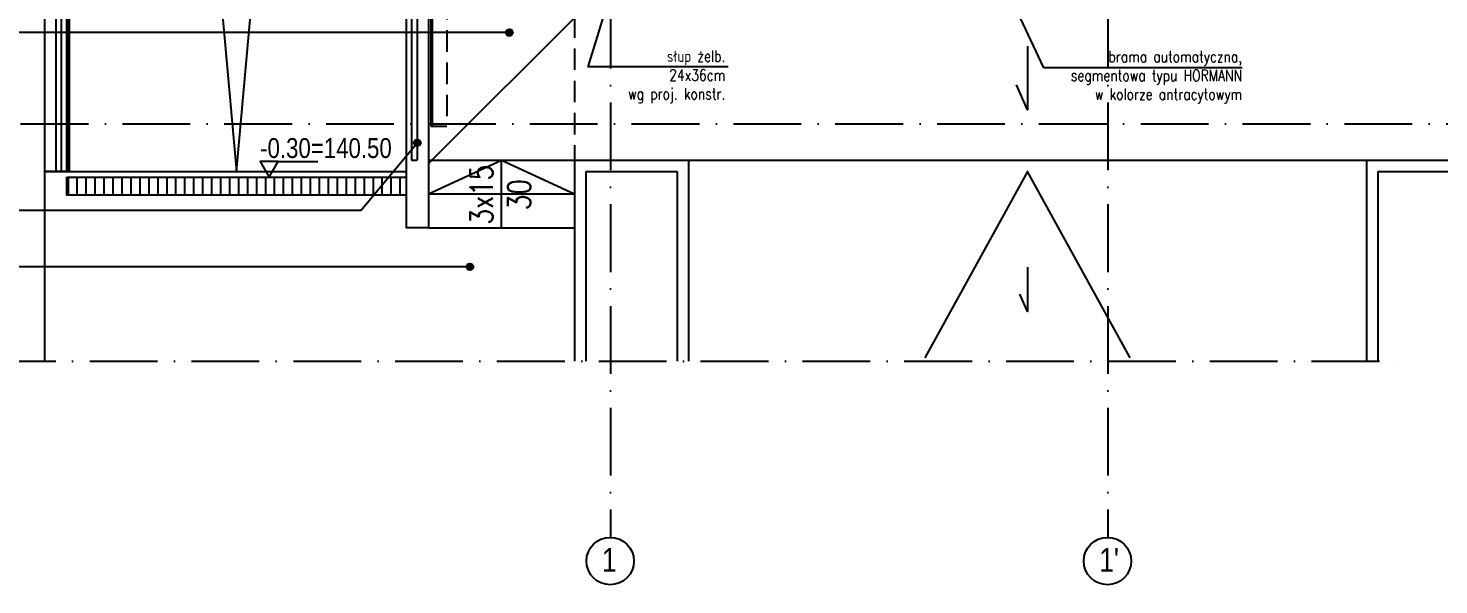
# Model space of a CAD drawing. Header units: millimetres. Extents: x 58205 to 122423, y 1055 to 94479.
# Drawn here: x 68330 to 69578, y 10321 to 10814 of the extents above; entities that cross this region are included whole.
import ezdxf

# ---------------------------------------------------------------- set-up
doc = ezdxf.new("R2010")
doc.units = ezdxf.units.MM
for name, pattern in [('0707_PB_080619_gn_xref$0$ACAD_ISO10W100', [18, 12, -3, 0, -3]), ('ACAD_ISO10W100', [18, 12, -3, 0, -3]), ('HIDDEN', [9.525, 6.35, -3.175])]:
    doc.linetypes.add(name, pattern=pattern)
doc.layers.add('$ oświetlenie $', color=30, linetype='Continuous', lineweight=30)
for name, color, linetype in [('+48_KOTY', 3, 'Continuous'), ('+48_MEBLE', 251, 'Continuous'), ('+48_OPISY', 3, 'Continuous'), ('+48_OPISY T', 3, 'Continuous'), ('+48_OSIE', 8, 'Continuous'), ('+48_SCHODY', 2, 'Continuous'), ('+48_WIDOK', 5, 'Continuous')]:
    doc.layers.add(name, color=color, linetype=linetype)
doc.styles.add('WRP_ARIAL', font='ARIAL.TTF', dxfattribs={"width": 0.8})
doc.styles.add('wymiary', font='romans.shx', dxfattribs={"width": 0.8})

# ---------------------------------------------------------------- blocks, each defined once
blk = doc.blocks.new('OZN_OSI')
at = {"layer": '+48_OSIE', "linetype": 'Continuous', "ltscale": 5}
blk.add_circle((0, -30), 30, dxfattribs=at)
at = {"layer": '+48_OSIE', "linetype": 'Continuous', "ltscale": 5, "style": 'WRP_ARIAL', "width": 0.8}
blk.add_attdef('NR', (-23.3, -43.5), '', height=30, dxfattribs=at)
blk = doc.blocks.new('koty')
at = {"layer": '+48_KOTY', "color": 3, "ltscale": 5}
blk.add_line((70403.15, 11224.99), (70423.15, 11224.99), dxfattribs=at)
blk.add_lwpolyline([(70398.6, 11217.11), (70403.15, 11224.99), (70394.05, 11224.99)], close=True, dxfattribs=at)
at = {"layer": '+48_KOTY', "color": 3, "style": 'WRP_ARIAL', "width": 0.8}
blk.add_attdef('POZIOM', (70403.19, 11226.78), '', height=10, dxfattribs=at)

msp = doc.modelspace()

# ---------------------------------------------------------------- hatches: boundary and pattern name
at = {"layer": '+48_OPISY T'}
h = msp.add_hatch(color=256, dxfattribs=at)
edge = h.paths.add_edge_path()
edge.add_arc((68755.958, 10810.107), 3, 0, 360)
h = msp.add_hatch(color=256, dxfattribs=at)
edge = h.paths.add_edge_path()
edge.add_arc((68674.484, 10712.524), 3, 0, 360)
h = msp.add_hatch(color=256, dxfattribs=at)
edge = h.paths.add_edge_path()
edge.add_arc((68720.996, 10602.719), 3, 0, 360)
at = {"layer": '+48_WIDOK'}
h = msp.add_hatch(dxfattribs=at)
h.set_pattern_fill('ANSI31', color=256, scale=2.5, angle=45, style=0)
h.set_pattern_definition([(90, (0, -393), (-7.9375, 1e-14), [])])
h.paths.add_polyline_path([(68364.484, 10682.217), (68664.484, 10682.217), (68664.484, 10666.217), (68364.484, 10666.217)])

# ---------------------------------------------------------------- linework, layer by layer
at = {"layer": '$ oświetlenie $', "ltscale": 0.15}
msp.add_lwpolyline([(68366.484, 12360.217), (68364.484, 12360.217), (68364.484, 10687.217), (68366.484, 10687.217)], close=True, dxfattribs=at)
at = {"layer": '+48_MEBLE'}
for p, q in [((68686.484, 11955.217), (68686.484, 10727.217)), ((68687.684, 11955.217), (68687.684, 10727.217))]:
    msp.add_line(p, q, dxfattribs=at)
msp.add_lwpolyline([(68686.484, 10727.217), (68687.684, 10727.217)], dxfattribs=at)
at = {"layer": '+48_OPISY'}
for p, q in [((69228.984, 10779.041), (69191.636, 10858.217)), ((68755.958, 10810.107), (68203.193, 10810.107)), ((69404.287, 10779.041), (69228.984, 10779.041)), ((68624.637, 10652.677), (68674.484, 10712.524)), ((68624.637, 10652.677), (68203.193, 10652.677)), ((68720.996, 10602.719), (68203.193, 10602.719))]:
    msp.add_line(p, q, dxfattribs=at)
at = {"layer": '+48_OPISY', "linetype": '0707_PB_080619_gn_xref$0$ACAD_ISO10W100', "ltscale": 5}
msp.add_line((68294.484, 10519.217), (69543.503, 10519.217), dxfattribs=at)
at = {"layer": '+48_OPISY'}
for points in [[(68949.579, 10779.716), (68825.792, 10779.716), (68844.365, 10840.516)], [(69305.375, 10522.217), (69214.485, 10687.217), (69123.594, 10522.217)]]:
    msp.add_lwpolyline(points, dxfattribs=at)
at = {"layer": '+48_OPISY T'}
for centre in [(68755.958, 10810.107), (68674.484, 10712.524), (68720.996, 10602.719)]:
    msp.add_circle(centre, 3, dxfattribs=at)
at = {"layer": '+48_OSIE', "linetype": 'ACAD_ISO10W100', "ltscale": 5}
for p, q in [((68845.484, 13180.923), (68845.484, 10363.161)), ((69285.484, 13180.923), (69285.484, 10363.161)), ((68053.193, 10729.217), (71642.384, 10729.217))]:
    msp.add_line(p, q, dxfattribs=at)
at = {"layer": '+48_SCHODY'}
for p, q in [((68669.484, 12370.217), (68669.484, 10697.217)), ((68674.484, 12370.217), (68674.484, 10697.217)), ((68364.484, 10687.217), (68664.484, 10687.217))]:
    msp.add_line(p, q, dxfattribs=at)
for points in [[(68808.484, 12915.717), (68354.484, 12915.717), (68354.484, 10687.217)], [(68808.484, 12910.717), (68359.484, 12910.717), (68359.484, 10687.217)], [(68364.484, 12360.217), (68514.484, 10687.217), (68664.484, 12360.217)], [(68669.484, 10697.217), (68674.484, 10697.217)], [(68684.484, 10667.217), (68748.984, 10697.217), (68813.484, 10667.217)], [(68748.984, 10637.217), (68748.984, 10697.217)]]:
    msp.add_lwpolyline(points, dxfattribs=at)
at = {"layer": '+48_WIDOK'}
for p, q in [((68344.484, 12925.717), (68344.484, 10687.217)), ((68364.484, 12370.217), (68364.484, 10687.217)), ((68664.484, 12370.217), (68664.484, 10637.217)), ((68684.484, 12370.217), (68684.484, 10637.217)), ((68344.484, 11080.217), (68344.484, 10519.217)), ((68914.485, 10697.217), (68914.485, 10519.217)), ((68364.484, 10687.217), (68344.484, 10687.217)), ((68344.484, 10687.217), (68364.484, 10687.217)), ((68684.484, 10694.217), (68684.484, 10637.217)), ((68904.485, 10687.217), (68904.485, 10519.217)), ((68684.484, 10637.217), (68664.484, 10637.217))]:
    msp.add_line(p, q, dxfattribs=at)
at = {"layer": '+48_WIDOK', "linetype": 'HIDDEN', "ltscale": 3}
for p, q in [((68700.484, 11955.217), (68700.484, 10727.217)), ((68813.484, 11796.217), (68813.484, 10697.217))]:
    msp.add_line(p, q, dxfattribs=at)
at = {"layer": '+48_WIDOK', "color": 4, "ltscale": 0.15}
msp.add_line((68823.484, 10833.217), (68684.483, 10694.217), dxfattribs=at)
at = {"layer": '+48_WIDOK', "linetype": 'Continuous'}
for points in [[(69214.485, 10798.201), (69214.485, 10741.782), (69204.658, 10763.874)], [(69214.485, 10602.481), (69214.485, 10563.301), (69207.661, 10578.643)]]:
    msp.add_lwpolyline(points, dxfattribs=at)
at = {"layer": '+48_WIDOK', "linetype": 'HIDDEN', "ltscale": 3}
msp.add_lwpolyline([(68687.684, 10727.217), (68700.484, 10727.217)], dxfattribs=at)
at = {"layer": '+48_WIDOK', "ltscale": 0.15}
for points in [[(68684.484, 10697.217), (69514.485, 10697.217)], [(68813.484, 10697.217), (68813.484, 10519.217)], [(68823.484, 10687.217), (68904.485, 10687.217)], [(68823.484, 10687.217), (68823.484, 10519.217)], [(68684.484, 10667.217), (68813.484, 10667.217)], [(68684.484, 10637.217), (68813.484, 10637.217)]]:
    msp.add_lwpolyline(points, dxfattribs=at)
at = {"layer": '+48_WIDOK'}
for points in [[(69514.485, 10697.217), (69514.485, 10519.217)], [(69514.485, 10697.217), (70193.484, 10697.217)], [(69524.485, 10687.217), (69896.984, 10687.217)], [(69524.485, 10687.217), (69524.485, 10519.217)]]:
    msp.add_lwpolyline(points, dxfattribs=at)
msp.add_lwpolyline([(68364.484, 10682.217), (68664.484, 10682.217), (68664.484, 10666.217), (68364.484, 10666.217)], close=True, dxfattribs=at)

# ---------------------------------------------------------------- block references
at = {"layer": '+48_KOTY'}
ref = msp.add_blockref('koty', (-55358.155, -9060.053), dxfattribs=dict(at, xscale=1.759999999572756, yscale=1.759999999567299, zscale=1.759999999567403))
ref.add_attrib('POZIOM', '-0.30=140.50', (68535.407, 10699.084), dxfattribs={"color": 3, "height": 17.6, "style": 'WRP_ARIAL', "width": 0.8})
at = {"layer": '+48_OSIE'}
ref = msp.add_blockref('OZN_OSI', (68845.167, 10363.169), dxfattribs=dict(at, xscale=0.7000000000007276, yscale=0.6999999999998181, zscale=0.7))
ref.add_attrib('NR', '1', (68837.838, 10332.69), dxfattribs={"linetype": 'Continuous', "ltscale": 5, "height": 21, "style": 'WRP_ARIAL', "width": 0.8})
ref = msp.add_blockref('OZN_OSI', (69285.167, 10363.169), dxfattribs=dict(at, xscale=0.7000000000007276, yscale=0.6999999999998181, zscale=0.7))
ref.add_attrib('NR', "1'", (69277.838, 10332.69), dxfattribs={"linetype": 'Continuous', "ltscale": 5, "height": 21, "style": 'WRP_ARIAL', "width": 0.8})

# ---------------------------------------------------------------- texts
at = {"layer": '+48_OPISY', "char_height": 10, "width": 267.38166, "attachment_point": 3, "style": 'WRP_ARIAL'}
for s, insert in [('{\\Fromans|c238;słup żelb. \\P24x36cm \\Pwg proj. konstr.}', (68947.061, 10794.21)), ('{\\Fromans|c238;brama automatyczna, \\Psegmentowa typu HORMANN \\Pw kolorze antracytowym}', (69404.287, 10793.894))]:
    msp.add_mtext(s, dxfattribs=dict(at, insert=insert))
at = {"layer": '+48_SCHODY', "insert": (68721.224, 10666.621), "char_height": 20, "width": 659.46711, "attachment_point": 2, "rotation": 90, "style": 'wymiary'}
msp.add_mtext('3x15\\P30', dxfattribs=at)

doc.saveas('drawing.dxf')
